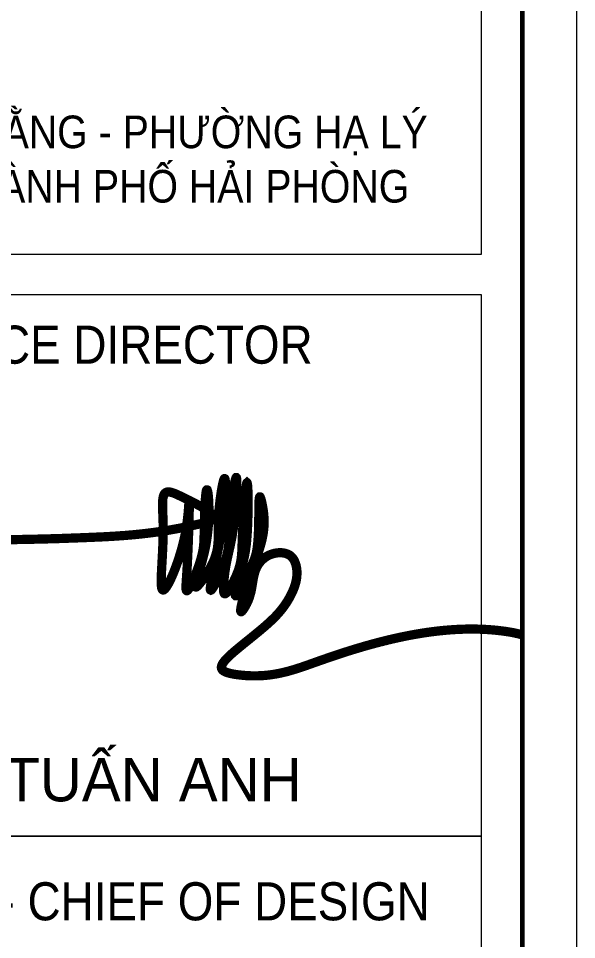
# Model space of a CAD drawing. Header units: millimetres. Extents: x -295047 to 304185, y -728047 to -308748.
# Drawn here: x -61196 to -60375, y -327587 to -326232 of the extents above; entities that cross this region are included whole.
import ezdxf
from ezdxf.enums import TextEntityAlignment as Align

# ---------------------------------------------------------------- set-up
doc = ezdxf.new("R2010")
doc.units = ezdxf.units.MM
doc.header["$MEASUREMENT"] = 0
doc.layers.get('Defpoints').update_dxf_attribs({"color": 1})
for name, color, linetype, lineweight in [('Khungten_LCDI', 7, 'Continuous', 5), ('LC Dim', 8, 'Continuous', 18), ('LC ISO', 153, 'Continuous', 13), ('LC Net thay', 7, 'Continuous', 25), ('LC Text1', 3, 'Continuous', 20)]:
    doc.layers.add(name, color=color, linetype=linetype, lineweight=lineweight)
doc.styles.add('Khungten', font='VHAVAN.TTF', dxfattribs={"width": 0.9, "height": 5000})
doc.styles.add('Title', font='VHBLACK.TTF', dxfattribs={"width": 0.8})
doc.styles.add('VNAVANTH', font='VHAVANB.TTF', dxfattribs={"width": 0.6})

# ---------------------------------------------------------------- blocks, each defined once
blk = doc.blocks.new('a tuan anh')
at = {"layer": 'LC ISO', "const_width": 30}
blk.add_lwpolyline([(-421.8, -17.5), (-409.2, -17.3), (-396.6, -17.1), (-384, -16.9), (-371.5, -16.6), (-359, -16.4), (-346.5, -16.1), (-334, -15.8), (-321.6, -15.5), (-309.2, -15.2), (-296.9, -14.9), (-284.6, -14.5), (-272.3, -14.1), (-260.1, -13.8), (-247.9, -13.4), (-235.8, -12.9), (-223.7, -12.5), (-211.7, -12.1), (-199.7, -11.6), (-187.8, -11.2), (-175.9, -10.7), (-164.1, -10.2), (-152.3, -9.7), (-140.6, -9.2), (-128.9, -8.7), (-117.3, -8.1), (-105.6, -7.5), (-93.9, -6.8), (-82.3, -6.1), (-70.6, -5.3), (-58.9, -4.5), (-53, -4.1), (-47.1, -3.6), (-41.2, -3.1), (-35.3, -2.6), (-29.4, -2.1), (-23.5, -1.6), (-17.5, -1), (-11.5, -0.4), (-5.5, 0.2), (0.5, 0.8), (6.5, 1.5), (12.6, 2.2), (18.7, 2.9), (24.8, 3.6), (30.9, 4.4), (37.1, 5.2), (43.3, 6), (49.5, 6.9), (55.7, 7.7), (62, 8.7), (68.3, 9.6), (74.7, 10.6), (81.1, 11.6), (87.5, 12.7), (94, 13.7), (100.5, 14.9), (107.1, 16), (113.7, 17.2), (120.3, 18.5), (127, 19.7), (133.8, 21.1), (140.5, 22.4), (147.4, 23.8), (154.3, 25.3), (161.2, 26.7), (168.2, 28.3), (175.2, 29.9), (182.3, 31.5), (189.5, 33.1), (196.7, 34.8), (200.3, 35.7), (203.9, 36.6), (207.5, 37.5), (209.3, 38), (211, 38.5), (212.7, 38.9), (214.4, 39.4), (216, 39.9), (217.6, 40.4), (219.2, 40.9), (220.7, 41.5), (222.2, 42), (223.6, 42.5), (224.9, 43.1), (226.2, 43.6), (227.5, 44.2), (228.6, 44.8), (229.7, 45.4), (230.7, 46), (231.2, 46.3), (231.7, 46.6), (232.1, 47), (232.5, 47.3), (232.9, 47.6), (233.3, 47.9), (233.6, 48.3), (234, 48.6), (234.3, 49), (234.6, 49.3), (234.8, 49.7), (235.1, 50), (235.3, 50.4), (235.5, 50.7), (235.7, 51.1), (235.8, 51.5), (236, 51.8), (236.1, 52.2), (236.2, 52.6), (236.2, 53), (236.3, 53.4), (236.3, 53.7), (236.4, 54.5), (236.3, 55.3), (236.2, 56.1), (236, 57), (235.7, 57.8), (235.3, 58.6), (234.9, 59.5), (234.4, 60.3), (233.9, 61.2), (233.3, 62.1), (232.6, 63), (231.8, 63.9), (231, 64.8), (230.2, 65.8), (229.3, 66.7), (228.3, 67.6), (227.3, 68.6), (226.2, 69.5), (225.1, 70.5), (223.9, 71.5), (222.6, 72.4), (221.4, 73.4), (220, 74.4), (218.7, 75.4), (217.3, 76.4), (215.8, 77.4), (214.3, 78.4), (212.8, 79.4), (211.2, 80.5), (209.6, 81.5), (208, 82.5), (206.3, 83.5), (204.6, 84.6), (202.9, 85.6), (201.1, 86.6), (199.3, 87.7), (197.5, 88.7), (195.7, 89.8), (193.8, 90.8), (191.9, 91.9), (190, 92.9), (186.1, 95), (182.2, 97.1), (178.2, 99.2), (174.2, 101.2), (170.1, 103.3), (162, 107.4), (157.9, 109.5), (153.9, 111.5), (149.9, 113.5), (145.9, 115.4), (141.9, 117.4), (138.1, 119.3), (136.2, 120.2), (134.3, 121.2), (132.4, 122.1), (130.5, 123), (128.7, 123.9), (126.9, 124.7), (125.1, 125.6), (123.3, 126.4), (121.6, 127.3), (119.8, 128.1), (118.1, 128.8), (116.4, 129.6), (114.8, 130.3), (113.2, 131), (111.5, 131.7), (110, 132.3), (108.4, 132.9), (106.9, 133.5), (105.4, 134), (103.9, 134.5), (102.5, 135), (101, 135.4), (99.7, 135.8), (98.3, 136.2), (97, 136.5), (95.7, 136.8), (94.4, 137), (93.2, 137.1), (92, 137.3), (90.9, 137.3), (89.7, 137.4), (88.6, 137.3), (87.6, 137.3), (86.6, 137.1), (85.6, 136.9), (84.6, 136.7), (83.7, 136.4), (82.9, 136), (82, 135.6), (81.3, 135.1), (80.5, 134.6), (79.8, 134), (79.1, 133.3), (78.4, 132.6), (77.8, 131.9), (77.2, 131.1), (76.7, 130.2), (76.2, 129.3), (75.7, 128.3), (75.2, 127.3), (74.8, 126.3), (74.4, 125.2), (74, 124), (73.6, 122.8), (73.3, 121.6), (73, 120.3), (72.7, 119), (72.5, 117.6), (72.2, 116.2), (72, 114.8), (71.8, 113.3), (71.7, 111.8), (71.5, 110.2), (71.4, 108.7), (71.3, 107), (71.2, 105.4), (71.1, 103.7), (71.1, 102), (71, 100.2), (71, 98.4), (71, 96.6), (71, 94.8), (71, 92.9), (71, 91.1), (71, 89.1), (71, 87.2), (71.1, 85.2), (71.1, 83.3), (71.2, 81.3), (71.3, 79.2), (71.4, 75.1), (71.6, 71), (71.8, 66.7), (72, 62.4), (72.2, 58.1), (72.4, 53.7), (72.5, 49.3), (72.7, 44.9), (72.8, 40.4), (72.9, 36), (73, 31.5), (73.1, 27), (73.1, 22.5), (73.1, 18.1), (73.1, 9.1), (73, 0.1), (72.8, -8.9), (72.6, -17.8), (72.5, -22.2), (72.3, -26.6), (72.2, -31), (72, -35.4), (71.8, -39.8), (71.6, -44.1), (71.5, -48.4), (71.3, -52.7), (71, -56.9), (70.8, -61.1), (70.6, -65.3), (70.4, -69.4), (70.2, -73.5), (70, -77.6), (69.7, -81.6), (69.5, -85.5), (69.3, -89.4), (69.1, -93.3), (68.9, -97.1), (68.7, -100.8), (68.5, -104.5), (68.3, -108.2), (68.1, -111.7), (67.9, -115.2), (67.7, -118.7), (67.6, -122), (67.4, -125.3), (67.3, -128.6), (67.2, -131.7), (67.1, -133.2), (67, -134.8), (67, -136.3), (66.9, -137.8), (66.9, -139.2), (66.9, -140.7), (66.8, -142.1), (66.8, -143.5), (66.8, -144.9), (66.7, -146.2), (66.7, -147.6), (66.7, -148.9), (66.7, -150.2), (66.7, -151.5), (66.7, -152.7), (66.7, -153.9), (66.7, -155.1), (66.7, -156.3), (66.8, -157.5), (66.8, -158.6), (66.8, -159.7), (66.9, -160.8), (66.9, -161.8), (67, -162.9), (67, -163.9), (67.1, -164.8), (67.1, -165.8), (67.2, -166.7), (67.3, -167.6), (67.4, -168.5), (67.5, -169.3), (67.6, -170.1), (67.7, -170.9), (67.8, -171.7), (67.9, -172.4), (68.1, -173.1), (68.2, -173.8), (68.4, -174.4), (68.5, -175.1), (68.7, -175.6), (68.9, -176.2), (69, -176.7), (69.2, -177.2), (69.4, -177.7), (69.6, -178.1), (69.8, -178.5), (70.1, -178.9), (70.3, -179.2), (70.5, -179.5), (70.8, -179.8), (71, -180), (71.3, -180.2), (71.6, -180.4), (71.9, -180.5), (72.1, -180.6), (72.4, -180.7), (72.8, -180.8), (73.1, -180.8), (73.4, -180.7), (73.8, -180.7), (74.1, -180.6), (74.5, -180.4), (74.9, -180.3), (75.2, -180.1), (75.6, -179.8), (76, -179.5), (76.4, -179.2), (76.8, -178.9), (77.3, -178.5), (77.7, -178.2), (78.1, -177.7), (78.6, -177.3), (79.1, -176.8), (79.5, -176.3), (80, -175.7), (80.5, -175.1), (81, -174.5), (81.5, -173.9), (82, -173.2), (82.5, -172.5), (83, -171.8), (83.5, -171), (84, -170.2), (84.6, -169.4), (85.1, -168.6), (85.7, -167.7), (86.2, -166.8), (86.8, -165.9), (87.3, -165), (87.9, -164), (88.5, -163), (89.1, -162), (89.7, -161), (90.3, -159.9), (90.8, -158.8), (91.4, -157.7), (92.1, -156.5), (92.7, -155.4), (93.3, -154.2), (93.9, -153), (94.5, -151.7), (95.1, -150.5), (95.8, -149.2), (96.4, -147.9), (97, -146.6), (97.7, -145.2), (98.3, -143.9), (98.9, -142.5), (99.6, -141.1), (100.2, -139.7), (101.5, -136.7), (102.8, -133.8), (104.2, -130.7), (105.5, -127.6), (106.8, -124.4), (108.1, -121.1), (109.5, -117.7), (110.8, -114.4), (112.1, -110.9), (113.5, -107.4), (114.8, -103.8), (116.1, -100.2), (117.4, -96.5), (118.8, -92.8), (120.1, -89), (121.4, -85.2), (122.7, -81.3), (123.9, -77.4), (125.2, -73.5), (126.4, -69.5), (127.7, -65.5), (128.9, -61.5), (130.1, -57.4), (131.3, -53.3), (132.5, -49.2), (133.6, -45.1), (134.7, -40.9), (135.8, -36.7), (136.9, -32.6), (138, -28.4), (139, -24.2), (140, -20), (141, -15.7), (141.9, -11.5), (142.8, -7.3), (143.7, -3.1), (144.5, 1.1), (145.3, 5.3), (146.1, 9.5), (146.8, 13.7), (147.5, 17.9), (148.2, 22), (148.8, 26.1), (149.4, 30.2), (150, 34.2), (150.5, 38.2), (151.1, 42.2), (151.5, 46.1), (152, 49.9), (152.4, 53.6), (152.6, 55.5), (152.8, 57.3), (153, 59.1), (153.2, 60.9), (153.4, 62.7), (153.5, 64.4), (153.7, 66.1), (153.9, 67.8), (154, 69.5), (154.2, 71.1), (154.3, 72.8), (154.5, 74.4), (154.6, 75.9), (154.7, 77.5), (154.9, 79), (155, 80.5), (155.1, 81.9), (155.2, 83.3), (155.3, 84.7), (155.4, 86.1), (155.5, 87.4), (155.6, 88.7), (155.7, 90), (155.8, 91.2), (155.9, 92.4), (156, 93.5), (156.1, 94.7), (156.1, 95.7), (156.2, 96.8), (156.3, 97.8), (156.4, 98.7), (156.4, 99.7), (156.5, 100.6), (156.6, 101.4), (156.6, 102.2), (156.7, 102.9), (156.7, 103.6), (156.8, 104.3), (156.8, 104.9), (156.9, 105.5), (156.9, 106), (157, 106.5), (157, 106.9), (157.1, 107.3), (157.1, 107.7), (157.2, 108), (157.2, 108.2), (157.2, 108.4), (157.3, 108.6), (157.3, 108.7), (157.3, 108.8), (157.4, 108.8), (157.4, 108.8), (157.4, 108.8), (157.5, 108.7), (157.5, 108.6), (157.5, 108.4), (157.5, 108.2), (157.6, 108), (157.6, 107.7), (157.6, 107.3), (157.6, 107), (157.6, 106.6), (157.7, 106.1), (157.7, 105.7), (157.7, 105.1), (157.7, 104.6), (157.7, 104), (157.7, 103.4), (157.7, 102.7), (157.7, 102), (157.7, 101.3), (157.7, 100.5), (157.7, 99.7), (157.7, 98.9), (157.7, 98), (157.7, 97.1), (157.7, 96.2), (157.7, 95.2), (157.7, 94.2), (157.7, 93.2), (157.7, 92.1), (157.7, 91), (157.7, 89.9), (157.7, 88.8), (157.7, 87.6), (157.7, 86.4), (157.6, 85.1), (157.6, 83.9), (157.6, 82.6), (157.6, 81.3), (157.6, 79.9), (157.5, 78.5), (157.5, 77.1), (157.5, 75.7), (157.5, 74.2), (157.4, 72.8), (157.4, 71.2), (157.4, 69.7), (157.4, 68.2), (157.3, 66.6), (157.3, 65), (157.2, 63.4), (157.2, 61.7), (157.2, 60), (157.1, 58.3), (157.1, 56.6), (157.1, 54.9), (157, 53.1), (157, 51.4), (156.9, 49.6), (156.9, 47.7), (156.8, 44.1), (156.7, 40.3), (156.6, 36.4), (156.5, 32.5), (156.3, 28.6), (156.2, 24.5), (156.1, 20.4), (156, 16.3), (155.8, 12.1), (155.7, 7.8), (155.6, 3.5), (155.4, -0.8), (155.3, -5.2), (155.1, -9.6), (154.9, -14.1), (154.8, -18.6), (154.6, -23.1), (154.4, -27.6), (154.3, -32.2), (154.1, -36.8), (153.7, -46), (153.3, -55.3), (152.9, -64.6), (152.4, -73.9), (152, -83.1), (151.5, -92.3), (151.3, -96.9), (151.1, -101.4), (150.8, -105.9), (150.6, -110.4), (150.3, -114.9), (150.1, -119.3), (149.8, -123.7), (149.5, -128.1), (149.3, -132.4), (149, -136.6), (148.7, -140.9), (148.4, -145), (148.2, -149.1), (148, -151.1), (147.9, -153.1), (147.8, -155.1), (147.6, -157), (147.5, -158.9), (147.4, -160.7), (147.3, -162.5), (147.2, -164.3), (147.2, -166), (147.1, -167.6), (147, -169.2), (147, -170.7), (147, -172.1), (147, -172.8), (147, -173.5), (147, -174.1), (147.1, -174.8), (147.1, -175.4), (147.1, -176), (147.2, -176.5), (147.2, -177.1), (147.3, -177.6), (147.3, -178.1), (147.4, -178.6), (147.4, -179), (147.5, -179.4), (147.6, -179.8), (147.7, -180.2), (147.8, -180.6), (147.9, -180.9), (148, -181.2), (148.1, -181.5), (148.3, -181.7), (148.4, -181.9), (148.5, -182.1), (148.7, -182.3), (148.8, -182.4), (149, -182.6), (149.2, -182.7), (149.4, -182.7), (149.5, -182.8), (149.7, -182.8), (149.9, -182.8), (150.1, -182.8), (150.3, -182.8), (150.5, -182.7), (150.8, -182.6), (151, -182.5), (151.2, -182.4), (151.5, -182.2), (151.7, -182.1), (152, -181.9), (152.2, -181.7), (152.5, -181.4), (152.7, -181.2), (153, -180.9), (153.3, -180.6), (153.6, -180.3), (153.8, -180), (154.4, -179.3), (155, -178.5), (155.7, -177.6), (156.3, -176.7), (156.9, -175.7), (157.6, -174.6), (158.3, -173.5), (159, -172.3), (159.7, -171.1), (160.4, -169.8), (161.2, -168.4), (161.9, -167), (162.7, -165.5), (163.5, -164), (164.2, -162.4), (165, -160.8), (165.8, -159.1), (166.6, -157.4), (167.5, -155.7), (168.3, -153.9), (169.1, -152), (169.9, -150.2), (170.8, -148.3), (171.6, -146.4), (172.4, -144.4), (173.3, -142.4), (174.1, -140.4), (174.9, -138.4), (175.8, -136.3), (176.6, -134.2), (178.3, -130), (179.9, -125.7), (181.6, -121.4), (183.2, -117.1), (184.8, -112.7), (186.3, -108.4), (187.8, -104.1), (189.3, -99.8), (190, -97.6), (190.7, -95.5), (191.4, -93.4), (192, -91.3), (192.7, -89.3), (193.3, -87.2), (193.9, -85.2), (194.5, -83.2), (195.1, -81.3), (195.7, -79.3), (196.2, -77.4), (196.7, -75.5), (197.2, -73.7), (197.7, -71.9), (198.2, -70.1), (198.6, -68.3), (199, -66.6), (199.4, -64.9), (199.8, -63.2), (200.2, -61.5), (200.5, -59.9), (200.9, -58.2), (201.2, -56.6), (201.5, -55.1), (201.8, -53.5), (202.1, -51.9), (202.4, -50.4), (202.6, -48.9), (203.1, -45.9), (203.5, -42.9), (203.9, -40), (204.2, -37.1), (204.5, -34.3), (204.7, -31.4), (204.9, -28.6), (205.1, -25.7), (205.3, -22.8), (205.4, -20), (205.5, -17.1), (205.6, -14.1), (205.7, -11.1), (205.8, -8.1), (205.8, -5), (205.9, -1.9), (206, 1.4), (206, 3), (206, 4.7), (206.1, 6.4), (206.1, 8.1), (206.2, 11.6), (206.2, 15.1), (206.3, 18.7), (206.4, 22.4), (206.5, 26.2), (206.6, 29.9), (206.7, 33.8), (206.8, 37.6), (206.9, 41.5), (207.1, 49.3), (207.3, 57.2), (207.6, 65), (207.7, 68.9), (207.9, 72.8), (208, 76.6), (208.2, 80.4), (208.4, 84.2), (208.5, 87.9), (208.7, 91.5), (208.9, 95.1), (209.1, 98.6), (209.1, 100.3), (209.2, 102), (209.3, 103.7), (209.4, 105.3), (209.5, 107), (209.6, 108.6), (209.7, 110.2), (209.8, 111.7), (209.9, 113.3), (210, 114.8), (210.2, 116.3), (210.3, 117.7), (210.4, 119.1), (210.5, 120.5), (210.6, 121.9), (210.7, 123.2), (210.8, 124.5), (210.9, 125.8), (211.1, 127), (211.2, 128.2), (211.3, 129.3), (211.4, 130.5), (211.6, 131.5), (211.7, 132.6), (211.8, 133.6), (211.9, 134.6), (212.1, 135.5), (212.2, 136.4), (212.3, 137.2), (212.5, 138), (212.6, 138.7), (212.8, 139.4), (212.9, 140.1), (213, 140.7), (213.2, 141.3), (213.3, 141.8), (213.5, 142.2), (213.6, 142.6), (213.8, 143), (213.9, 143.3), (214.1, 143.6), (214.2, 143.8), (214.4, 144), (214.6, 144.1), (214.7, 144.1), (214.9, 144.1), (215, 144.1), (215.2, 144), (215.4, 143.9), (215.5, 143.7), (215.7, 143.5), (215.8, 143.2), (216, 142.9), (216.2, 142.6), (216.3, 142.2), (216.5, 141.7), (216.6, 141.2), (216.8, 140.7), (217, 140.1), (217.1, 139.5), (217.3, 138.9), (217.4, 138.2), (217.6, 137.4), (217.7, 136.6), (217.9, 135.8), (218, 135), (218.2, 134.1), (218.3, 133.2), (218.5, 132.2), (218.6, 131.2), (218.8, 130.1), (218.9, 129.1), (219, 127.9), (219.2, 126.8), (219.3, 125.6), (219.4, 124.4), (219.5, 123.1), (219.7, 121.8), (219.8, 120.5), (219.9, 119.2), (220, 117.8), (220.1, 116.4), (220.2, 114.9), (220.3, 113.4), (220.4, 111.9), (220.5, 110.4), (220.6, 108.8), (220.7, 107.2), (220.8, 105.6), (220.8, 104), (220.9, 102.3), (221, 100.6), (221, 98.9), (221.1, 97.1), (221.2, 95.3), (221.2, 93.5), (221.2, 91.7), (221.3, 89.8), (221.3, 87.9), (221.3, 86), (221.4, 84.1), (221.4, 82.2), (221.4, 80.2), (221.4, 78.2), (221.4, 76.2), (221.4, 74.2), (221.3, 72.1), (221.3, 70), (221.2, 65.8), (221.1, 61.6), (221, 57.2), (220.8, 52.8), (220.7, 48.4), (220.4, 43.9), (220.2, 39.3), (219.9, 34.7), (219.6, 30), (219.2, 25.3), (218.8, 20.6), (218.4, 15.8), (217.9, 11), (217.4, 6.1), (216.8, 1.3), (216.2, -3.6), (215.6, -8.5), (214.9, -13.4), (214.2, -18.3), (213.4, -23.2), (212.6, -28.2), (211.8, -33.1), (210.8, -38), (209.9, -42.9), (208.9, -47.8), (207.8, -52.6), (206.7, -57.5), (205.6, -62.3), (204.5, -67), (203.3, -71.7), (202.1, -76.4), (200.9, -81.1), (199.7, -85.6), (198.5, -90.1), (197.2, -94.6), (196, -98.9), (195.4, -101.1), (194.8, -103.2), (194.2, -105.3), (193.6, -107.4), (192.9, -109.5), (192.3, -111.6), (191.8, -113.6), (191.2, -115.6), (190.6, -117.6), (190, -119.5), (189.4, -121.5), (188.9, -123.4), (188.3, -125.2), (187.7, -127.1), (187.2, -128.9), (186.7, -130.7), (186.1, -132.4), (185.6, -134.2), (185.1, -135.9), (184.6, -137.5), (184.2, -139.2), (183.7, -140.8), (183.2, -142.3), (182.8, -143.9), (182.4, -145.4), (181.9, -146.8), (181.5, -148.3), (181.2, -149.7), (180.8, -151), (180.4, -152.3), (180.1, -153.6), (179.8, -154.9), (179.5, -156.1), (179.2, -157.2), (178.9, -158.3), (178.7, -159.4), (178.5, -160.4), (178.3, -161.4), (178.1, -162.4), (177.9, -163.3), (177.8, -164.1), (177.7, -165), (177.6, -165.7), (177.5, -166.4), (177.4, -167.1), (177.4, -167.7), (177.4, -168.3), (177.5, -168.8), (177.5, -169.3), (177.6, -169.7), (177.7, -170.1), (177.8, -170.4), (178, -170.7), (178.2, -170.9), (178.4, -171.1), (178.7, -171.2), (179, -171.2), (179.3, -171.2), (179.6, -171.2), (180, -171.1), (180.4, -170.9), (180.9, -170.7), (181.3, -170.4), (181.8, -170), (182.4, -169.6), (183, -169.2), (183.5, -168.7), (184.2, -168.1), (184.8, -167.5), (185.5, -166.8), (186.2, -166.1), (186.9, -165.4), (187.7, -164.6), (188.4, -163.7), (189.2, -162.8), (190, -161.9), (190.9, -160.9), (191.7, -159.9), (192.6, -158.9), (193.5, -157.8), (194.4, -156.6), (195.3, -155.5), (196.2, -154.3), (197.2, -153), (198.1, -151.8), (199.1, -150.5), (200.1, -149.1), (201.1, -147.8), (202.1, -146.4), (203.1, -145), (204.1, -143.6), (205.1, -142.1), (206.1, -140.6), (207.2, -139.1), (208.2, -137.6), (209.2, -136), (211.3, -132.9), (213.4, -129.6), (215.5, -126.4), (217.5, -123), (219.5, -119.7), (221.5, -116.3), (223.5, -112.9), (225.4, -109.4), (227.3, -106), (229.1, -102.6), (230.9, -99.1), (231.7, -97.4), (232.6, -95.7), (233.4, -94.1), (234.2, -92.4), (234.9, -90.7), (235.7, -89.1), (236.4, -87.4), (237.1, -85.8), (237.8, -84.2), (238.4, -82.6), (239.1, -81), (239.7, -79.4), (240.3, -77.8), (240.9, -76.2), (241.4, -74.6), (242, -73.1), (242.5, -71.5), (243, -70), (243.9, -66.9), (244.8, -63.9), (245.6, -60.9), (246.4, -57.9), (247.1, -55), (247.7, -52), (248.3, -49.1), (248.8, -46.2), (249.3, -43.3), (249.7, -40.4), (250, -37.5), (250.4, -34.7), (250.6, -31.8), (250.9, -28.9), (251.1, -26), (251.3, -23.1), (251.4, -20.2), (251.5, -17.3), (251.6, -14.4), (251.7, -11.4), (251.8, -8.5), (251.8, -5.5), (251.8, -2.5), (251.8, 0.5), (251.8, 3.6), (251.8, 6.7), (251.8, 9.8), (251.8, 12.9), (251.8, 16.1), (251.8, 19.3), (251.8, 22.6), (251.8, 25.9), (251.8, 29.3), (251.8, 32.7), (251.9, 36.2), (252, 39.7), (252.1, 43.3), (252.2, 46.9), (252.3, 50.6), (252.5, 54.4), (252.7, 58.2), (252.9, 62.1), (253.2, 66), (253.5, 70), (253.8, 73.9), (254.1, 78), (254.5, 82), (254.9, 86), (255.3, 90.1), (255.7, 94.1), (256.1, 98.1), (256.6, 102.1), (257.1, 106.1), (257.5, 110.1), (258, 114), (258.5, 117.9), (259.1, 121.7), (259.6, 125.4), (260.1, 129.1), (260.7, 132.8), (260.9, 134.6), (261.2, 136.3), (261.5, 138.1), (261.7, 139.8), (262, 141.5), (262.3, 143.1), (262.6, 144.8), (262.9, 146.4), (263.1, 148), (263.4, 149.6), (263.7, 151.1), (264, 152.6), (264.2, 154.1), (264.5, 155.6), (264.8, 157), (265.1, 158.4), (265.3, 159.7), (265.6, 161), (265.9, 162.3), (266.2, 163.6), (266.4, 164.8), (266.7, 165.9), (267, 167.1), (267.2, 168.2), (267.5, 169.2), (267.7, 170.2), (268, 171.2), (268.2, 172.1), (268.5, 173), (268.7, 173.8), (269, 174.6), (269.2, 175.4), (269.5, 176.1), (269.7, 176.7), (269.9, 177.3), (270.1, 177.9), (270.4, 178.4), (270.6, 178.8), (270.8, 179.2), (271, 179.6), (271.2, 179.9), (271.4, 180.1), (271.6, 180.3), (271.8, 180.4), (272, 180.5), (272.2, 180.5), (272.3, 180.5), (272.5, 180.4), (272.7, 180.3), (272.8, 180.1), (273, 179.9), (273.1, 179.6), (273.3, 179.2), (273.4, 178.8), (273.6, 178.4), (273.7, 177.9), (273.8, 177.4), (273.9, 176.8), (274, 176.2), (274.1, 175.5), (274.2, 174.8), (274.3, 174.1), (274.4, 173.3), (274.5, 172.4), (274.6, 171.5), (274.7, 170.6), (274.8, 169.6), (274.8, 168.6), (274.9, 167.6), (274.9, 166.5), (275, 165.3), (275, 164.2), (275.1, 163), (275.1, 161.7), (275.1, 160.4), (275.2, 159.1), (275.2, 157.7), (275.2, 156.4), (275.2, 154.9), (275.2, 153.5), (275.2, 152), (275.2, 150.4), (275.2, 148.9), (275.1, 147.3), (275.1, 145.7), (275.1, 144), (275, 142.3), (275, 140.6), (275, 138.8), (274.9, 137.1), (274.8, 135.3), (274.8, 133.4), (274.7, 131.6), (274.6, 129.7), (274.5, 127.8), (274.4, 125.8), (274.3, 123.9), (274.2, 121.9), (274.1, 119.9), (274, 117.9), (273.9, 115.8), (273.8, 113.7), (273.6, 111.6), (273.5, 109.5), (273.3, 107.4), (273.2, 105.2), (273, 103), (272.9, 100.8), (272.5, 96.4), (272.2, 91.8), (271.8, 87.3), (271.3, 82.6), (270.9, 77.9), (270.4, 73.2), (269.9, 68.4), (269.4, 63.5), (268.9, 58.7), (268.3, 53.7), (267.7, 48.8), (267.1, 43.9), (266.4, 38.9), (265.7, 33.9), (265, 28.9), (264.3, 23.9), (263.5, 18.8), (262.8, 13.8), (262, 8.8), (261.1, 3.8), (260.3, -1.2), (259.4, -6.2), (258.6, -11.2), (257.7, -16.1), (256.8, -21.1), (255.8, -26), (254.9, -30.9), (254, -35.8), (253, -40.6), (252.1, -45.4), (251.1, -50.2), (250.2, -54.9), (249.2, -59.6), (248.2, -64.2), (247.3, -68.8), (246.3, -73.4), (245.4, -77.8), (244.4, -82.3), (243.5, -86.7), (242.6, -91), (241.6, -95.2), (240.7, -99.4), (239.8, -103.5), (239, -107.5), (238.5, -109.5), (238.1, -111.5), (237.7, -113.5), (237.3, -115.4), (236.8, -117.3), (236.4, -119.2), (236, -121.1), (235.6, -122.9), (235.2, -124.7), (234.8, -126.5), (234.4, -128.3), (234.1, -130.1), (233.7, -131.8), (233.3, -133.5), (233, -135.2), (232.6, -136.9), (232.3, -138.5), (231.9, -140.1), (231.6, -141.7), (231.3, -143.3), (231, -144.8), (230.7, -146.3), (230.3, -147.8), (230.1, -149.3), (229.8, -150.7), (229.5, -152.1), (229.2, -153.5), (229, -154.8), (228.7, -156.1), (228.5, -157.4), (228.3, -158.7), (228, -159.9), (227.8, -161.1), (227.6, -162.2), (227.4, -163.4), (227.3, -164.5), (227.1, -165.5), (226.9, -166.6), (226.8, -167.6), (226.7, -168.6), (226.5, -169.5), (226.4, -170.4), (226.3, -171.3), (226.2, -172.1), (226.1, -172.9), (226.1, -173.7), (226, -174.4), (226, -175.1), (226, -175.8), (226, -176.4), (226, -177), (226, -177.5), (226, -178), (226, -178.5), (226.1, -179), (226.2, -179.4), (226.2, -179.7), (226.3, -180), (226.4, -180.3), (226.6, -180.6), (226.7, -180.8), (226.9, -180.9), (227, -181), (227.2, -181.1), (227.4, -181.2), (227.6, -181.1), (227.9, -181.1), (228.1, -181), (228.4, -180.9), (228.7, -180.7), (229, -180.5), (229.3, -180.2), (229.6, -179.9), (230, -179.5), (230.4, -179.1), (230.8, -178.7), (231.2, -178.2), (231.6, -177.7), (232, -177.1), (232.5, -176.5), (233, -175.8), (233.4, -175.1), (234, -174.3), (234.5, -173.5), (235, -172.7), (235.6, -171.8), (236.1, -170.9), (236.7, -170), (237.3, -169), (237.9, -167.9), (238.5, -166.9), (239.1, -165.8), (239.8, -164.7), (240.4, -163.5), (241, -162.3), (241.7, -161.1), (242.4, -159.9), (243.1, -158.6), (243.7, -157.3), (244.4, -156), (245.1, -154.6), (245.9, -153.2), (246.6, -151.8), (247.3, -150.4), (248, -148.9), (248.7, -147.4), (249.5, -145.9), (250.2, -144.4), (251.7, -141.3), (253.2, -138.1), (254.7, -134.9), (256.2, -131.6), (257.7, -128.3), (259.2, -124.9), (260.6, -121.4), (262.1, -118), (263.5, -114.5), (264.9, -111), (266.3, -107.4), (267.7, -103.9), (269, -100.4), (270.3, -96.9), (271.6, -93.4), (272.8, -89.9), (274, -86.4), (275.1, -83), (276.1, -79.6), (276.6, -78), (277.1, -76.3), (278, -73), (278.9, -69.8), (279.7, -66.6), (280.5, -63.4), (281.2, -60.3), (281.9, -57.2), (282.5, -54.2), (283, -51.2), (283.6, -48.2), (284, -45.2), (284.5, -42.3), (284.9, -39.4), (285.2, -36.4), (285.6, -33.5), (285.9, -30.7), (286.1, -27.8), (286.4, -24.9), (286.6, -22), (286.8, -19.1), (287, -16.3), (287.1, -13.4), (287.4, -7.6), (287.5, -4.6), (287.6, -1.7), (287.7, 1.3), (287.8, 4.3), (287.9, 7.3), (287.9, 10.3), (288, 13.4), (288.1, 16.5), (288.2, 19.7), (288.3, 22.9), (288.4, 26.1), (288.5, 29.4), (288.6, 32.7), (288.7, 36.1), (288.9, 39.6), (289.1, 43.1), (289.3, 46.6), (289.5, 50.3), (289.7, 53.9), (290, 57.7), (290.3, 61.5), (290.6, 65.4), (290.9, 69.4), (291.3, 73.4), (291.7, 77.4), (292.1, 81.5), (292.5, 85.5), (293, 89.6), (293.9, 97.9), (294.4, 102), (294.9, 106.1), (295.5, 110.1), (296, 114.2), (296.5, 118.2), (297.1, 122.1), (297.6, 126), (298.2, 129.8), (298.8, 133.6), (299.1, 135.5), (299.4, 137.3), (299.6, 139.1), (299.9, 140.9), (300.2, 142.7), (300.5, 144.4), (300.8, 146.1), (301.1, 147.8), (301.4, 149.5), (301.7, 151.1), (301.9, 152.7), (302.2, 154.3), (302.5, 155.9), (302.8, 157.4), (303.1, 158.9), (303.3, 160.3), (303.6, 161.7), (303.9, 163.1), (304.2, 164.5), (304.4, 165.8), (304.7, 167), (305, 168.3), (305.2, 169.5), (305.5, 170.6), (305.8, 171.7), (306, 172.8), (306.3, 173.8), (306.5, 174.8), (306.7, 175.7), (307, 176.6), (307.2, 177.4), (307.4, 178.2), (307.7, 178.9), (307.9, 179.6), (308.1, 180.3), (308.3, 180.8), (308.5, 181.4), (308.7, 181.8), (308.9, 182.3), (309.1, 182.6), (309.3, 182.9), (309.5, 183.2), (309.6, 183.3), (309.8, 183.5), (310, 183.5), (310.1, 183.5), (310.3, 183.5), (310.4, 183.4), (310.5, 183.2), (310.7, 183), (310.8, 182.7), (310.9, 182.3), (311, 181.9), (311.1, 181.5), (311.2, 181), (311.3, 180.5), (311.4, 179.9), (311.5, 179.2), (311.6, 178.5), (311.6, 177.8), (311.7, 177), (311.8, 176.1), (311.8, 175.2), (311.9, 174.3), (311.9, 173.3), (311.9, 172.3), (312, 171.3), (312, 170.2), (312, 169), (312, 167.8), (312, 166.6), (312, 165.3), (312, 164), (312, 162.7), (312, 161.3), (312, 159.9), (312, 158.5), (312, 157), (311.9, 155.5), (311.9, 154), (311.9, 152.4), (311.8, 150.8), (311.8, 149.1), (311.7, 147.5), (311.7, 145.8), (311.6, 144.1), (311.5, 142.3), (311.4, 140.6), (311.4, 138.8), (311.3, 136.9), (311.2, 135.1), (311.1, 133.2), (311, 131.4), (310.9, 129.4), (310.7, 125.6), (310.5, 121.6), (310.2, 117.6), (310, 113.5), (309.7, 109.4), (309.4, 105.2), (309.1, 101), (308.8, 96.8), (308.5, 92.5), (308.1, 88.2), (307.4, 79.6), (306.6, 70.9), (306.2, 66.6), (305.7, 62.3), (305.3, 58), (304.9, 53.8), (304.4, 49.6), (303.9, 45.4), (303.5, 41.3), (303, 37.2), (302.5, 33.2), (302, 29.3), (301.4, 25.4), (300.9, 21.7), (300.4, 17.9), (299.8, 14.3), (299.3, 10.7), (298.7, 7.2), (298.1, 3.8), (297.6, 0.4), (297, -3), (296.4, -6.3), (295.8, -9.5), (295.2, -12.7), (294.6, -15.8), (294, -18.9), (293.4, -21.9), (292.8, -24.9), (292.2, -27.9), (291.6, -30.8), (291, -33.7), (290.4, -36.6), (289.8, -39.4), (289.1, -42.2), (288.5, -45), (287.9, -47.8), (286.7, -53.2), (285.5, -58.6), (284.3, -63.9), (283.1, -69.3), (281.9, -74.6), (280.7, -79.9), (279.6, -85.3), (279, -88), (278.5, -90.8), (277.9, -93.5), (277.4, -96.4), (276.9, -99.2), (276.4, -102.1), (275.8, -105), (275.3, -108), (274.8, -111.1), (274.4, -114.2), (273.9, -117.3), (273.4, -120.6), (273, -123.9), (272.5, -127.3), (272.3, -129), (272.1, -130.7), (271.9, -132.5), (271.7, -134.3), (271.5, -136.1), (271.3, -137.9), (271.1, -139.7), (270.9, -141.6), (270.7, -143.5), (270.5, -145.4), (270.4, -147.4), (270.2, -149.3), (270, -151.3), (269.8, -153.3), (269.5, -157.4), (269.2, -161.5), (269.1, -163.5), (269, -165.5), (268.9, -167.5), (268.8, -169.5), (268.8, -171.4), (268.7, -173.3), (268.7, -175.1), (268.7, -176.9), (268.7, -178.6), (268.8, -180.3), (268.8, -181.1), (268.9, -181.9), (268.9, -182.6), (269, -183.4), (269.1, -184.1), (269.1, -184.8), (269.2, -185.5), (269.3, -186.1), (269.4, -186.7), (269.5, -187.3), (269.7, -187.9), (269.8, -188.5), (269.9, -189), (270.1, -189.5), (270.2, -189.9), (270.4, -190.4), (270.6, -190.8), (270.8, -191.1), (270.9, -191.5), (271.2, -191.8), (271.4, -192), (271.6, -192.3), (271.8, -192.5), (272.1, -192.6), (272.4, -192.7), (272.6, -192.8), (272.9, -192.9), (273.2, -192.9), (273.5, -192.9), (273.8, -192.8), (274.2, -192.8), (274.5, -192.6), (274.8, -192.5), (275.2, -192.3), (275.6, -192.1), (275.9, -191.9), (276.3, -191.6), (276.7, -191.3), (277.1, -191), (277.5, -190.7), (277.9, -190.3), (278.3, -189.9), (278.7, -189.5), (279.2, -189), (279.6, -188.5), (280, -188.1), (280.5, -187.5), (280.9, -187), (281.4, -186.4), (281.9, -185.8), (282.3, -185.2), (282.8, -184.6), (283.8, -183.3), (284.8, -181.9), (285.7, -180.4), (286.8, -178.9), (287.8, -177.3), (288.8, -175.7), (289.8, -174), (290.9, -172.3), (291.9, -170.5), (292.9, -168.7), (294, -166.8), (295, -165), (297.1, -161.2), (299.1, -157.3), (301.1, -153.4), (302, -151.5), (303, -149.5), (303.9, -147.6), (304.8, -145.7), (305.7, -143.9), (306.6, -142), (307.4, -140.2), (308.2, -138.4), (309, -136.6), (309.8, -134.8), (310.5, -133.1), (311.3, -131.4), (312, -129.6), (312.7, -128), (313.3, -126.3), (314, -124.6), (314.6, -123), (315.2, -121.4), (315.8, -119.8), (316.4, -118.2), (316.9, -116.6), (317.5, -115), (318, -113.5), (318.5, -111.9), (319, -110.4), (319.4, -108.9), (320.3, -105.9), (321.1, -102.9), (321.9, -100), (322.6, -97.1), (323.3, -94.3), (323.9, -91.4), (324.4, -88.6), (324.9, -85.8), (325.4, -83), (325.8, -80.3), (326.2, -77.5), (326.5, -74.7), (326.9, -71.9), (327.1, -69.1), (327.4, -66.3), (327.6, -63.5), (327.8, -60.6), (328, -57.7), (328.2, -54.8), (328.3, -51.9), (328.4, -48.9), (328.6, -45.8), (328.7, -42.7), (328.8, -39.6), (328.9, -36.4), (329, -33.2), (329.1, -29.8), (329.2, -26.4), (329.3, -23), (329.5, -19.4), (329.6, -15.8), (329.8, -12.1), (329.9, -8.4), (330.1, -4.6), (330.3, -0.7), (330.4, 3.2), (330.6, 7.1), (330.8, 11.1), (331, 15.2), (331.2, 19.3), (331.5, 23.4), (331.7, 27.5), (331.9, 31.6), (332.4, 40), (332.9, 48.3), (333.4, 56.7), (334, 65), (334.2, 69.1), (334.5, 73.2), (334.8, 77.2), (335.1, 81.3), (335.4, 85.3), (335.7, 89.2), (336, 93.1), (336.3, 97), (336.6, 100.8), (336.9, 104.5), (337.2, 108.2), (337.5, 111.8), (337.8, 115.3), (337.9, 117.1), (338.1, 118.8), (338.2, 120.5), (338.4, 122.1), (338.5, 123.8), (338.7, 125.4), (338.8, 127), (339, 128.6), (339.1, 130.2), (339.3, 131.7), (339.4, 133.2), (339.6, 134.7), (339.7, 136.1), (339.9, 137.6), (340, 139), (340.2, 140.4), (340.3, 141.7), (340.5, 143), (340.6, 144.3), (340.8, 145.6), (340.9, 146.8), (341.1, 148), (341.2, 149.2), (341.3, 150.3), (341.5, 151.4), (341.6, 152.4), (341.8, 153.5), (341.9, 154.5), (342.1, 155.4), (342.2, 156.4), (342.3, 157.2), (342.5, 158.1), (342.6, 158.9), (342.7, 159.7), (342.9, 160.4), (343, 161.1), (343.1, 161.8), (343.3, 162.4), (343.4, 163), (343.5, 163.5), (343.7, 164), (343.8, 164.5), (343.9, 164.9), (344, 165.2), (344.2, 165.6), (344.3, 165.9), (344.4, 166.1), (344.5, 166.3), (344.6, 166.4), (344.8, 166.5), (344.9, 166.6), (345, 166.5), (345.1, 166.5), (345.2, 166.4), (345.3, 166.3), (345.4, 166.1), (345.5, 165.8), (345.6, 165.6), (345.7, 165.2), (345.8, 164.9), (345.9, 164.4), (346, 164), (346.1, 163.5), (346.2, 162.9), (346.3, 162.4), (346.4, 161.7), (346.5, 161.1), (346.6, 160.4), (346.7, 159.6), (346.7, 158.9), (346.8, 158), (346.9, 157.2), (347, 156.3), (347.1, 155.4), (347.1, 154.4), (347.2, 153.4), (347.3, 152.4), (347.3, 151.3), (347.4, 150.2), (347.5, 149.1), (347.5, 147.9), (347.6, 146.7), (347.6, 145.5), (347.7, 144.2), (347.8, 142.9), (347.8, 141.6), (347.9, 140.2), (347.9, 138.9), (348, 137.4), (348, 136), (348, 134.6), (348.1, 133.1), (348.1, 131.6), (348.2, 130), (348.2, 128.5), (348.2, 126.9), (348.2, 125.3), (348.3, 123.6), (348.3, 122), (348.3, 120.3), (348.3, 118.6), (348.4, 116.9), (348.4, 113.4), (348.4, 109.8), (348.4, 106.2), (348.4, 102.5), (348.4, 98.7), (348.4, 94.9), (348.4, 91), (348.4, 87.1), (348.3, 83.1), (348.3, 79.1), (348.2, 75), (348.1, 70.9), (348.1, 66.8), (348, 62.7), (347.8, 54.4), (347.5, 46), (347.2, 37.7), (346.9, 29.4), (346.7, 25.2), (346.5, 21.1), (346.3, 17.1), (346.1, 13), (345.9, 9), (345.7, 5), (345.4, 1.1), (345.2, -2.8), (344.9, -6.6), (344.6, -10.4), (344.3, -14.1), (344, -17.7), (343.7, -21.3), (343.5, -23), (343.4, -24.8), (343.2, -26.5), (343, -28.2), (342.8, -29.8), (342.7, -31.5), (342.3, -34.7), (341.9, -37.9), (341.5, -41), (341.1, -44), (340.7, -47), (340.3, -50), (339.8, -52.9), (339.3, -55.8), (338.9, -58.6), (338.3, -61.5), (337.8, -64.3), (337.3, -67.1), (336.7, -70), (336.1, -72.8), (335.5, -75.7), (334.8, -78.6), (334.2, -81.5), (333.5, -84.5), (332.7, -87.5), (332, -90.6), (331.2, -93.8), (330.8, -95.4), (330.4, -97), (330, -98.6), (329.6, -100.3), (329.2, -102), (328.7, -103.7), (328.3, -105.4), (327.8, -107.1), (327.4, -108.9), (326.9, -110.7), (326.4, -112.6), (326, -114.4), (325.5, -116.3), (325, -118.2), (324.5, -120.2), (323.9, -122.1), (322.9, -126.1), (321.9, -130.1), (320.8, -134.2), (318.7, -142.3), (317.7, -146.4), (316.6, -150.5), (315.6, -154.5), (314.7, -158.4), (314.2, -160.4), (313.7, -162.3), (313.3, -164.2), (312.8, -166), (312.4, -167.9), (312, -169.7), (311.6, -171.5), (311.2, -173.2), (310.8, -174.9), (310.4, -176.6), (310.1, -178.2), (309.8, -179.8), (309.4, -181.3), (309.1, -182.8), (308.9, -184.2), (308.6, -185.6), (308.4, -186.9), (308.1, -188.2), (308, -189.4), (307.8, -190.6), (307.6, -191.7), (307.5, -192.7), (307.4, -193.6), (307.3, -194.5), (307.3, -195.3), (307.3, -195.7), (307.3, -196.1), (307.3, -196.4), (307.3, -196.8), (307.3, -197.1), (307.3, -197.3), (307.3, -197.6), (307.4, -197.8), (307.4, -198.1), (307.5, -198.3), (307.5, -198.5), (307.6, -198.6), (307.7, -198.8), (307.7, -198.9), (307.8, -199), (307.9, -199), (308, -199.1), (308.1, -199.1), (308.3, -199.1), (308.4, -199.1), (308.5, -199), (308.7, -199), (308.8, -198.9), (309, -198.8), (309.2, -198.7), (309.3, -198.5), (309.5, -198.4), (309.7, -198.2), (309.9, -198), (310.1, -197.7), (310.3, -197.5), (310.6, -197.2), (310.8, -196.9), (311, -196.6), (311.5, -196), (312, -195.2), (312.6, -194.4), (313.1, -193.5), (313.7, -192.6), (314.3, -191.6), (314.9, -190.5), (315.6, -189.4), (316.3, -188.3), (316.9, -187), (317.7, -185.7), (318.4, -184.4), (319.1, -183), (319.9, -181.6), (320.7, -180.1), (321.4, -178.6), (322.2, -177.1), (323.1, -175.5), (323.9, -173.9), (324.7, -172.2), (325.6, -170.5), (326.4, -168.8), (327.3, -167.1), (328.2, -165.3), (329.1, -163.5), (330, -161.7), (331.8, -158.1), (333.6, -154.4), (335.4, -150.6), (337.3, -146.8), (340.9, -139.3), (342.8, -135.6), (344.6, -131.9), (345.4, -130.1), (346.3, -128.3), (347.2, -126.5), (348.1, -124.7), (348.9, -123), (349.8, -121.3), (350.6, -119.6), (351.4, -118), (352.2, -116.4), (353, -114.8), (353.8, -113.2), (354.6, -111.7), (355.4, -110.2), (356.1, -108.7), (356.8, -107.2), (357.6, -105.7), (358.3, -104.3), (359, -102.9), (360.4, -100.1), (361.7, -97.4), (363, -94.7), (364.2, -92), (365.4, -89.3), (366.6, -86.6), (367.7, -84), (368.7, -81.3), (369.7, -78.5), (370.7, -75.7), (371.6, -72.9), (372.1, -71.5), (372.5, -70), (372.9, -68.5), (373.4, -67), (373.8, -65.5), (374.2, -63.9), (374.5, -62.4), (374.9, -60.7), (375.3, -59.1), (375.6, -57.5), (376, -55.8), (376.3, -54), (376.6, -52.3), (376.9, -50.5), (377.2, -48.6), (377.5, -46.8), (377.8, -44.9), (378.1, -43), (378.3, -41), (378.6, -39.1), (378.8, -37.1), (379, -35.1), (379.3, -33), (379.5, -30.9), (379.7, -28.9), (379.9, -26.7), (380.1, -24.6), (380.2, -22.5), (380.6, -18.1), (380.9, -13.7), (381.2, -9.2), (381.4, -4.7), (381.7, -0.2), (381.9, 4.4), (382.1, 9), (382.3, 13.6), (382.5, 22.8), (382.7, 27.4), (382.8, 32), (382.8, 36.6), (382.9, 41.1), (383, 45.6), (383.1, 50), (383.1, 54.4), (383.2, 58.7), (383.2, 63), (383.2, 65.1), (383.2, 67.1), (383.3, 69.2), (383.3, 71.2), (383.3, 73.2), (383.3, 75.1), (383.3, 77.1), (383.4, 79), (383.4, 80.9), (383.4, 82.7), (383.4, 84.6), (383.4, 86.4), (383.5, 88.1), (383.5, 89.8), (383.5, 91.5), (383.6, 93.2), (383.6, 94.8), (383.6, 96.4), (383.7, 97.9), (383.7, 99.4), (383.7, 100.9), (383.8, 102.3), (383.8, 103.7), (383.9, 105), (384, 106.3), (384, 107.6), (384.1, 108.8), (384.2, 109.9), (384.2, 111), (384.3, 112.1), (384.4, 113.1), (384.5, 114), (384.6, 114.9), (384.7, 115.8), (384.8, 116.5), (384.9, 117.3), (385, 117.9), (385.1, 118.6), (385.2, 119.1), (385.4, 119.6), (385.5, 120), (385.7, 120.4), (385.8, 120.7), (386, 121), (386.2, 121.2), (386.3, 121.3), (386.5, 121.3), (386.7, 121.3), (386.9, 121.2), (387.1, 121.1), (387.3, 120.8), (387.6, 120.5), (387.8, 120.2), (388, 119.7), (388.3, 119.2), (388.5, 118.6), (388.8, 117.9), (389.1, 117.2), (389.4, 116.3), (389.7, 115.4), (390, 114.5), (390.3, 113.4), (390.6, 112.3), (390.9, 111.2), (391.3, 110), (391.6, 108.7), (391.9, 107.4), (392.2, 106), (392.6, 104.6), (392.9, 103.1), (393.3, 101.6), (393.6, 100), (393.9, 98.4), (394.3, 96.8), (394.6, 95.1), (394.9, 93.4), (395.2, 91.7), (395.6, 89.9), (395.9, 88.1), (396.2, 86.3), (396.8, 82.7), (397.4, 78.9), (397.9, 75.2), (398.4, 71.4), (398.8, 67.6), (399.2, 63.8), (399.5, 60.1), (399.8, 56.4), (400, 52.8), (400.2, 49.2), (400.3, 45.7), (400.3, 42.1), (400.3, 38.7), (400.3, 35.3), (400.2, 31.9), (400, 28.5), (399.9, 25.2), (399.6, 22), (399.4, 18.8), (399, 15.6), (398.7, 12.4), (398.3, 9.3), (397.9, 6.3), (397.5, 3.2), (397, 0.2), (396.5, -2.7), (395.9, -5.7), (395.4, -8.6), (394.8, -11.4), (394.2, -14.3), (393.6, -17.1), (392.9, -19.8), (392.2, -22.5), (391.6, -25.2), (390.9, -27.9), (390.2, -30.6), (389.4, -33.2), (388.7, -35.8), (388, -38.3), (387.2, -40.8), (386.5, -43.4), (385, -48.3), (383.4, -53.2), (381.8, -58.1), (380.1, -63), (378.5, -67.9), (376.7, -72.8), (375.9, -75.3), (375, -77.8), (374.1, -80.3), (373.2, -82.8), (372.2, -85.4), (371.3, -88), (370.4, -90.6), (369.4, -93.2), (368.4, -95.9), (367.4, -98.7), (366.4, -101.4), (365.4, -104.2), (364.4, -107.1), (363.4, -110), (362.3, -113), (361.3, -116), (360.2, -119.1), (359.1, -122.2), (358, -125.4), (356.9, -128.6), (355.7, -132), (354.6, -135.4), (353.4, -138.9), (352.8, -140.6), (352.2, -142.4), (351.6, -144.2), (351, -146.1), (350.4, -147.9), (349.8, -149.8), (349.2, -151.7), (348.6, -153.6), (348, -155.5), (347.4, -157.5), (346.7, -159.5), (346.1, -161.5), (345.5, -163.5), (344.8, -165.5), (344.2, -167.6), (343.6, -169.7), (342.9, -171.8), (342.3, -174), (341.6, -176.1), (340.9, -178.3), (340.3, -180.6), (339.6, -182.8), (338.3, -187.4), (336.9, -192), (335.6, -196.6), (334.3, -201.2), (333, -205.8), (332.4, -208), (331.8, -210.3), (331.2, -212.5), (330.6, -214.7), (330.1, -216.9), (329.5, -219), (329, -221.1), (328.5, -223.1), (328.1, -225.2), (327.6, -227.1), (327.2, -229), (326.8, -230.9), (326.4, -232.7), (326, -234.4), (325.7, -236.1), (325.4, -237.7), (325.3, -238.5), (325.2, -239.2), (325.1, -239.9), (325, -240.7), (324.9, -241.4), (324.8, -242), (324.7, -242.7), (324.6, -243.3), (324.6, -243.9), (324.5, -244.5), (324.5, -245.1), (324.5, -245.6), (324.4, -246.2), (324.4, -246.6), (324.4, -247.1), (324.4, -247.6), (324.5, -248), (324.5, -248.4), (324.5, -248.8), (324.6, -249.1), (324.7, -249.4), (324.7, -249.7), (324.8, -250), (324.9, -250.2), (325, -250.4), (325.2, -250.6), (325.3, -250.7), (325.5, -250.8), (325.6, -250.9), (325.8, -251), (326, -251), (326.2, -251), (326.4, -251), (326.6, -250.9), (326.9, -250.8), (327.1, -250.6), (327.4, -250.5), (327.7, -250.2), (328, -250), (328.3, -249.7), (328.6, -249.4), (329, -249.1), (329.3, -248.7), (329.7, -248.3), (330.1, -247.9), (330.5, -247.4), (330.8, -246.9), (331.2, -246.4), (331.7, -245.9), (332.1, -245.3), (332.5, -244.7), (332.9, -244.1), (333.4, -243.5), (333.8, -242.9), (334.7, -241.5), (335.6, -240.1), (336.6, -238.6), (337.5, -237), (338.5, -235.5), (339.4, -233.8), (340.4, -232.2), (341.3, -230.5), (342.2, -228.7), (343.1, -227), (344, -225.3), (344.8, -223.6), (345.6, -221.8), (346.4, -220.1), (347.2, -218.4), (347.9, -216.7), (348.7, -215), (349.3, -213.3), (350, -211.6), (350.6, -210), (351.3, -208.3), (351.9, -206.6), (352.4, -205), (353, -203.3), (353.5, -201.7), (354, -200), (354.5, -198.4), (355.4, -195.1), (356.3, -191.9), (357.1, -188.7), (357.9, -185.5), (358.6, -182.3), (359.2, -179.2), (359.8, -176.1), (360.4, -173), (360.9, -169.9), (361.4, -166.8), (361.9, -163.8), (362.4, -160.8), (362.9, -157.8), (363.4, -154.8), (363.9, -151.9), (364.4, -148.9), (364.9, -146), (365.4, -143.1), (365.9, -140.3), (366.5, -137.4), (367.1, -134.6), (367.8, -131.8), (368.5, -129), (369.2, -126.2), (370.1, -123.4), (370.9, -120.7), (371.9, -118), (372.4, -116.6), (372.9, -115.3), (373.4, -113.9), (374, -112.6), (374.6, -111.3), (375.2, -109.9), (375.8, -108.6), (376.5, -107.3), (377.1, -106), (377.8, -104.6), (378.6, -103.3), (379.3, -102), (380.1, -100.7), (380.9, -99.4), (381.7, -98.2), (382.6, -96.9), (383.4, -95.6), (384.3, -94.4), (385.3, -93.1), (386.2, -91.9), (387.2, -90.7), (388.2, -89.5), (389.2, -88.3), (390.3, -87.1), (391.4, -85.9), (392.5, -84.8), (393.6, -83.6), (394.7, -82.5), (395.9, -81.4), (397.1, -80.4), (398.3, -79.3), (399.6, -78.3), (400.9, -77.3), (402.2, -76.3), (403.5, -75.3), (404.9, -74.4), (406.2, -73.4), (407.7, -72.6), (409.1, -71.7), (410.5, -70.9), (412, -70), (413.5, -69.3), (415.1, -68.5), (416.6, -67.8), (418.2, -67.1), (419.8, -66.4), (421.4, -65.8), (423, -65.2), (424.6, -64.6), (426.3, -64.1), (427.9, -63.6), (429.6, -63.1), (431.3, -62.6), (432.9, -62.2), (434.6, -61.8), (436.3, -61.5), (438, -61.2), (439.7, -60.9), (441.4, -60.6), (443.1, -60.4), (444.9, -60.2), (446.6, -60.1), (448.3, -60), (449.9, -59.9), (451.6, -59.9), (453.3, -59.9), (455, -59.9), (456.7, -60), (458.3, -60.1), (460, -60.3), (461.6, -60.5), (463.2, -60.7), (464.8, -61), (466.4, -61.3), (467.9, -61.6), (469.5, -62), (471, -62.5), (472.5, -62.9), (473.9, -63.5), (475.4, -64), (476.8, -64.6), (478.2, -65.3), (479.6, -65.9), (480.9, -66.7), (482.2, -67.4), (483.5, -68.3), (484.7, -69.1), (485.9, -70), (487.1, -71), (488.2, -72), (489.3, -73), (490.3, -74.1), (491.3, -75.2), (492.3, -76.4), (493.3, -77.6), (494.2, -78.8), (495.1, -80.1), (495.9, -81.4), (496.7, -82.7), (497.5, -84.1), (498.2, -85.5), (498.9, -86.9), (499.6, -88.3), (500.2, -89.8), (500.9, -91.3), (501.4, -92.8), (502, -94.3), (502.5, -95.9), (503, -97.5), (503.4, -99.1), (503.9, -100.7), (504.3, -102.3), (504.6, -103.9), (505, -105.5), (505.3, -107.2), (505.6, -108.8), (505.8, -110.5), (506, -112.2), (506.2, -113.8), (506.4, -115.5), (506.6, -117.2), (506.7, -118.9), (506.8, -120.5), (506.8, -122.2), (506.9, -123.9), (506.9, -125.5), (506.9, -127.2), (506.9, -128.8), (506.8, -130.5), (506.7, -132.1), (506.6, -133.7), (506.5, -135.4), (506.4, -137), (506.2, -138.6), (506, -140.2), (505.8, -141.8), (505.6, -143.4), (505.3, -145), (505.1, -146.6), (504.8, -148.1), (504.2, -151.3), (503.5, -154.4), (502.7, -157.5), (501.9, -160.6), (501, -163.6), (500, -166.6), (499, -169.6), (498, -172.5), (496.9, -175.5), (495.8, -178.3), (494.6, -181.2), (493.4, -184), (492.1, -186.8), (490.9, -189.6), (489.6, -192.4), (488.2, -195.1), (486.9, -197.7), (485.5, -200.4), (484.1, -203), (482.7, -205.6), (481.3, -208.1), (479.9, -210.6), (478.4, -213.1), (476.9, -215.6), (475.4, -218), (473.9, -220.4), (472.4, -222.8), (470.8, -225.1), (469.2, -227.5), (467.6, -229.8), (466, -232.1), (464.4, -234.3), (462.7, -236.6), (461.1, -238.8), (459.4, -241), (457.6, -243.2), (455.9, -245.4), (454.1, -247.6), (452.3, -249.7), (450.5, -251.8), (448.7, -253.9), (446.9, -256), (445, -258.1), (443.1, -260.2), (441.2, -262.3), (439.2, -264.3), (437.3, -266.4), (435.3, -268.4), (433.3, -270.5), (431.3, -272.5), (429.2, -274.5), (427.1, -276.5), (425, -278.6), (422.9, -280.6), (420.8, -282.6), (418.6, -284.6), (416.4, -286.6), (414.2, -288.6), (412, -290.6), (409.7, -292.7), (407.4, -294.7), (405.1, -296.7), (402.8, -298.7), (400.4, -300.8), (398, -302.8), (395.6, -304.9), (393.2, -306.9), (390.7, -309), (388.3, -311.1), (385.8, -313.2), (383.2, -315.3), (380.7, -317.4), (378.1, -319.5), (375.5, -321.6), (372.8, -323.8), (370.2, -326), (367.5, -328.1), (364.8, -330.3), (362, -332.6), (359.3, -334.8), (356.5, -337.1), (353.6, -339.4), (350.8, -341.7), (347.9, -344), (345, -346.3), (342.1, -348.7), (339.1, -351.1), (336.1, -353.5), (333.1, -356), (330.1, -358.5), (327, -361), (323.9, -363.5), (320.8, -366.1), (317.7, -368.7), (314.5, -371.3), (311.3, -374), (308.1, -376.7), (304.8, -379.4), (301.6, -382.1), (298.5, -384.8), (295.4, -387.6), (292.3, -390.3), (289.3, -393.1), (287.8, -394.4), (286.4, -395.8), (285, -397.2), (283.6, -398.5), (282.2, -399.9), (280.9, -401.2), (279.6, -402.6), (278.3, -403.9), (277, -405.2), (275.8, -406.6), (274.7, -407.9), (273.5, -409.2), (272.5, -410.5), (271.4, -411.8), (270.4, -413), (269.5, -414.3), (268.6, -415.6), (267.7, -416.8), (266.9, -418), (266.2, -419.2), (265.5, -420.4), (264.8, -421.6), (264.2, -422.8), (263.7, -423.9), (263.3, -425.1), (262.9, -426.2), (262.5, -427.3), (262.3, -428.4), (262.1, -429.4), (261.9, -430.5), (261.9, -431.5), (261.9, -432.5), (262, -433.5), (262.1, -434), (262.1, -434.4), (262.3, -434.9), (262.4, -435.4), (262.5, -435.8), (262.7, -436.3), (262.9, -436.7), (263.1, -437.2), (263.4, -437.6), (263.6, -438), (263.9, -438.5), (264.2, -438.9), (264.5, -439.3), (264.8, -439.7), (265.2, -440.1), (265.6, -440.5), (266.4, -441.3), (267.3, -442), (268.2, -442.7), (269.2, -443.4), (270.3, -444.1), (271.5, -444.8), (272.7, -445.4), (274, -446), (275.3, -446.6), (276.7, -447.2), (278.1, -447.7), (279.6, -448.3), (281.1, -448.8), (282.7, -449.3), (284.3, -449.8), (285.9, -450.2), (287.6, -450.7), (289.3, -451.1), (291.1, -451.5), (292.8, -451.9), (294.6, -452.3), (296.4, -452.7), (298.3, -453), (300.2, -453.4), (302, -453.7), (305.8, -454.4), (309.6, -454.9), (313.5, -455.5), (317.3, -456), (321.1, -456.4), (324.8, -456.9), (328.6, -457.2), (332.3, -457.6), (336, -457.9), (339.6, -458.2), (343.3, -458.5), (346.9, -458.7), (350.5, -458.9), (354, -459), (357.5, -459.1), (361.1, -459.2), (364.5, -459.3), (368, -459.3), (371.4, -459.3), (374.8, -459.3), (378.2, -459.2), (381.6, -459.1), (385, -459), (388.3, -458.9), (391.6, -458.7), (394.9, -458.5), (398.2, -458.3), (401.4, -458), (404.6, -457.7), (407.9, -457.4), (411.1, -457.1), (414.2, -456.7), (417.4, -456.4), (420.5, -456), (423.7, -455.5), (426.8, -455.1), (429.9, -454.6), (432.9, -454.1), (436, -453.6), (439.1, -453.1), (442.1, -452.5), (445.1, -452), (448.1, -451.4), (451.1, -450.8), (454.1, -450.1), (457.1, -449.5), (460, -448.8), (463, -448.1), (465.9, -447.4), (471.8, -446), (477.6, -444.5), (483.4, -442.9), (489.1, -441.3), (494.8, -439.6), (500.5, -437.9), (506.2, -436.1), (511.8, -434.3), (517.4, -432.5), (523.1, -430.6), (528.7, -428.7), (534.3, -426.8), (545.5, -422.8), (556.7, -418.8), (567.9, -414.8), (579.2, -410.8), (584.9, -408.8), (590.6, -406.8), (596.4, -404.8), (602.1, -402.8), (607.9, -400.8), (613.7, -398.8), (619.5, -396.8), (625.3, -394.8), (631.1, -392.9), (637, -390.9), (648.8, -387), (654.7, -385.1), (660.6, -383.2), (666.6, -381.3), (672.5, -379.4), (678.5, -377.5), (684.5, -375.7), (690.5, -373.8), (696.5, -372), (702.5, -370.2), (708.6, -368.4), (714.6, -366.6), (720.7, -364.8), (726.8, -363), (732.9, -361.3), (739, -359.6), (745.2, -357.9), (751.3, -356.2), (757.4, -354.5), (763.6, -352.9), (769.8, -351.2), (776, -349.6), (782.2, -348.1), (788.4, -346.5), (794.6, -345), (800.8, -343.4), (807, -341.9), (813.3, -340.5), (819.5, -339), (825.8, -337.6), (832, -336.2), (838.3, -334.8), (844.6, -333.5), (850.9, -332.2), (857.2, -330.9), (863.5, -329.6), (869.8, -328.4), (876.1, -327.2), (882.4, -326.1), (888.7, -324.9), (895, -323.8), (901.4, -322.7), (907.7, -321.7), (914, -320.7), (920.4, -319.7), (926.7, -318.7), (933.1, -317.8), (939.4, -317), (945.8, -316.1), (952.1, -315.3), (958.5, -314.5), (964.9, -313.8), (971.2, -313.1), (977.6, -312.5), (983.9, -311.8), (990.3, -311.3), (996.7, -310.7), (1003, -310.2), (1009.4, -309.8), (1015.7, -309.3), (1022.1, -309), (1028.5, -308.6), (1034.8, -308.3), (1041.2, -308.1), (1047.5, -307.9), (1053.8, -307.7), (1060.2, -307.6), (1066.5, -307.5), (1072.9, -307.5), (1079.2, -307.5), (1085.5, -307.6), (1091.8, -307.7), (1098.2, -307.9), (1104.5, -308.1), (1110.8, -308.4), (1117.1, -308.7), (1123.4, -309), (1129.6, -309.4), (1135.9, -309.9), (1142.2, -310.4), (1148.5, -311), (1154.7, -311.6), (1161, -312.3), (1167.2, -313), (1173.4, -313.8), (1179.6, -314.6), (1185.9, -315.5), (1192.1, -316.4), (1198.2, -317.5), (1201.3, -318), (1204.4, -318.5), (1207.5, -319.1), (1210.6, -319.7), (1213.6, -320.4), (1216.6, -321.1), (1222.7, -322.5), (1228.8, -324), (1234.9, -325.5)], dxfattribs=at)
blk = doc.blocks.new('lcdi fix')
at = {"layer": 'Defpoints', "lineweight": 0}
blk.add_lwpolyline([(-1200, -14850), (-1200, 14850), (40800, 14850), (40800, -14850)], close=True, dxfattribs=at)
at = {"layer": 'Khungten_LCDI', "color": 5, "lineweight": 25}
blk.add_line((40600, -14650), (40600, 14650), dxfattribs=at)
at = {"layer": 'Khungten_LCDI', "color": 5, "lineweight": 60}
blk.add_lwpolyline([(0, -14650), (0, 14650), (40600, 14650), (40600, -14650)], close=True, dxfattribs=at)
at = {"layer": 'Khungten_LCDI', "color": 9, "lineweight": 15}
for points in [[(36750, 2587.2), (40450, 2587.2), (40450, 6561.6), (36750, 6561.6)], [(36750, 446.3), (40450, 446.3), (40450, 2437.2), (36750, 2437.2)], [(36750, -1521.9), (40450, -1521.9), (40450, 446.3), (36750, 446.3)]]:
    blk.add_lwpolyline(points, close=True, dxfattribs=at)
at = {"layer": 'LC Dim', "xscale": 1.134, "yscale": 1.134, "zscale": 1.134}
blk.add_blockref('a tuan anh', (39196.8, 1556.5), dxfattribs=at)
at = {"color": 7, "style": 'Khungten', "width": 0.9}
for s, p in [('P. gi¸m ®èc - VICE director', (38565.6, 2183.9)), ('chñ nhiÖm thiÕt kÕ - chief of design', (38565.6, 136.4))]:
    blk.add_text(s, height=140, dxfattribs=at).set_placement(p, align=Align.CENTER)
at = {"color": 7, "style": 'VNAVANTH'}
blk.add_text('ks. nguyÔn tuÊn anh', height=160, dxfattribs=at).set_placement((38552.7, 574.1), align=Align.CENTER)
at = {"color": 7, "insert": (38600, 3096.5), "char_height": 120, "attachment_point": 2, "style": 'Khungten'}
blk.add_mtext_dynamic_manual_height_columns('®c: 157 no 4 - 97 b¹ch ®»ng - ph\xadêng h¹ lý   quËn hång bµng - thµnh phè h¶i phßng ', width=3421.652, gutter_width=25, heights=[0], dxfattribs=at)
at = {"color": 7, "style": 'Khungten', "width": 0.8}
for tag, p in [('REVISION', (39498.8, -10746.3)), ('NGAYHT', (39546.1, -11609.4))]:
    blk.add_attdef(tag, text='', height=200, dxfattribs=at).set_placement(p, align=Align.CENTER)
at = {"layer": 'LC Text1', "style": 'Title', "width": 1.485915}
for tag, p, p2 in [('TENBANVE1', (36912.7, -8885.8), (40339.1, -8885.8)), ('TENBANVE2', (36912.7, -9562.5), (40339.1, -9562.5))]:
    blk.add_attdef(tag, text='', height=250, dxfattribs=at).set_placement(p, p2, align=Align.FIT)
at = {"layer": 'LC Text1', "style": 'Title', "width": 0.7}
blk.add_attdef('SOBANVE', text='', height=250, dxfattribs=at).set_placement((39562, -13896.2), align=Align.CENTER)

msp = doc.modelspace()

# ---------------------------------------------------------------- block references
at = {"layer": 'LC Net thay', "xscale": 0.3999999999995694, "yscale": 0.3999999999995694, "zscale": 0.3999999999995694}
msp.add_blockref('lcdi fix', (-76695, -327613.5), dxfattribs=at)

doc.saveas('drawing.dxf')
